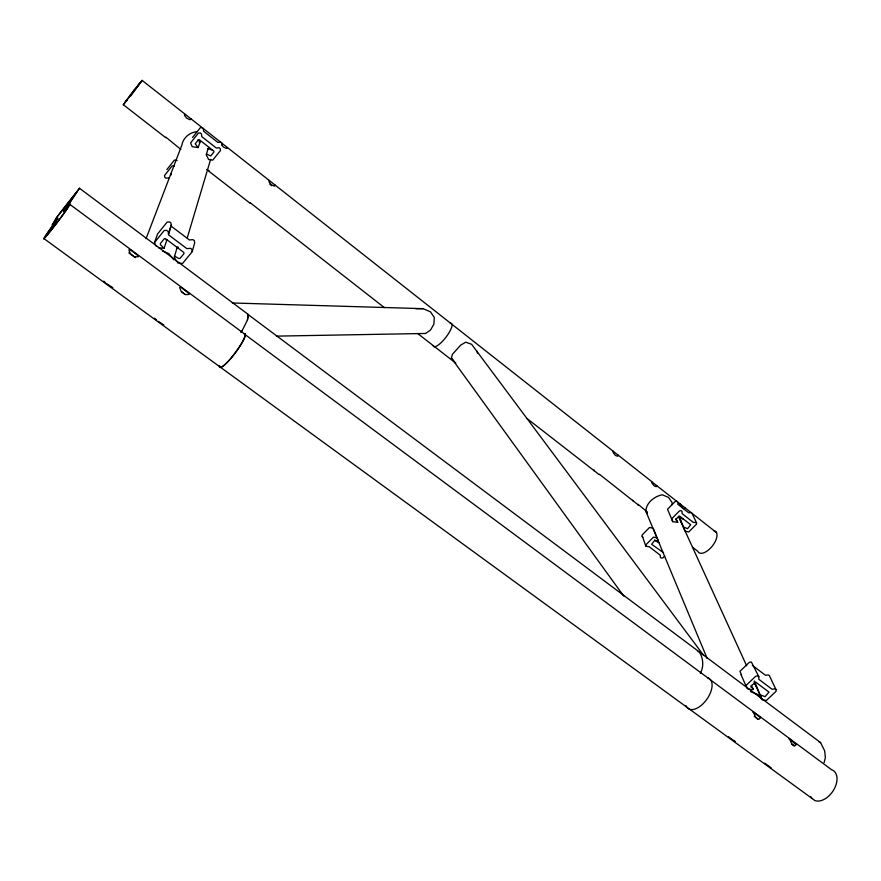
<?xml version="1.0" encoding="UTF-8"?>
<svg xmlns="http://www.w3.org/2000/svg" width="881" height="881" viewBox="0 0 881 881"><rect width="100%" height="100%" fill="white"/><g stroke="black" fill="none" stroke-linecap="round" stroke-linejoin="round"><path stroke-width="1.32" d="M752.363 665.364L765.413 675.231L768.375 674.912L769.355 675.65L776.04 689.669L776.007 691.376L766.393 700.461L763.298 700.087M221.825 145.134L223.389 147.028L226.461 148.449L227.562 147.645L269.157 180.396L269.09 181.993L271.414 184.801L274.376 186.144L275.39 185.296L612.934 451.039L613.308 452.834L615.478 455.444L617.669 456.27L618.088 455.103L612.934 451.039M384.369 307.634L250.292 202.806M134.264 89.917L142.149 80.402L184.647 113.858L184.47 115.4L186.827 118.274L189.988 119.75L191.166 118.99L221.814 143.063L222.067 144.924M180.869 149.44L165.859 137.161M247.407 320.067L248.211 314.605L247.539 314.616M79.477 188.248L66.339 208.07A21.871 0.881 -52.8 0 1 64.423 212.817A21.871 0.881 -52.8 0 1 44.854 237.881A21.871 0.881 -52.8 0 1 53.73 224.215L55.558 221.34L52.111 225.14L56.175 217.926L79.477 188.248L248.31 314.495L247.495 319.957L242.121 330.65M178.292 247.264L177.224 247.264L174.306 257.087L176.343 261.172M177.07 248.255L177.224 247.264M212.475 150.332L208.125 148.415L206.242 154.847L208.621 159.494L212.706 160.177L220.514 150.475L220.25 148.603L219.171 147.744L216.297 148.008L201.815 136.643L201.408 133.802L200.306 132.932L198.39 133.108L190.582 142.898L192.223 146.686L198.159 147.601L200.031 142.072L198.115 139.914M207.993 149.23L208.125 148.415M824.087 762.693L825.387 757.506L824.638 750.799L820.585 742.617L248.211 314.605M679.967 503.822L679.493 503.492L684.922 507.72L684.603 508.932L682.555 508.205L679.967 503.822L651.72 481.742M177.356 262.736L182.499 263.551L192.223 251.658L194.668 242.914L194.327 240.656L192.972 239.632L189.426 239.962L171.421 226.351L170.892 222.926L169.515 221.891L167.137 222.1L157.589 233.961L154.461 242.572L156.047 246.052M187.224 237.969L210.636 159.373M656.719 485.508L656.356 486.708L654.242 485.938L652.094 483.35L651.676 481.544L618.088 455.103M647.447 512.136L638.064 504.306M683.171 519.129L679.669 517.687L680.969 521.915M679.669 517.687L685.044 531.144L688.755 531.959L696.508 524.184L696.486 522.697L691.97 513.216M192.223 251.658L191.882 249.356L190.505 248.321L186.893 248.651L168.546 234.842L171.101 225.481M168.216 233.961L171.487 224.765M158.426 247.781L164.064 248.277L167.005 239.577L166.046 239.973M754.356 680.947L762.263 699.955M637.932 504.736L638.417 505.066L599.432 474.264M146.048 238.663L181.927 144.924C183.204 137.568 189.933 132.194 197.212 131.654M623.748 596.129L451.413 358.082L452.394 354.349L460.675 345.132L465.719 342.18L471.621 344.295L703.699 655.464M700.318 673.326C704.029 666.587 703.302 658.525 699.426 652.017L698.049 651.433M240.876 332.589L242.22 330.529M142.149 80.402L130.795 95.831M126.721 99.982L124.86 102.703L127.382 100.016M165.782 137.722L123.307 104.696L130.157 95.302M129.661 95.842L134.573 89.399M166.861 169.593L174.449 160.067L177.136 160.529M192.565 137.425L200.262 127.767L202.156 127.591M154.461 242.572L164.185 230.536L166.608 230.304L167.996 231.362L168.612 233.234M137.965 85.237L140.586 82.429L123.307 104.696M664.759 555.988L662.842 557.904L661.202 558.069L660.365 557.431L660.321 555.25L649.198 546.716L645.883 546.319L641.974 535.141L649.528 527.466L653.206 528.281L658.481 541.187L657.534 541.848L654.715 540.394L651.621 544.271L663.569 552.739M206.727 169.46L209.083 170.771M199.26 142.392L200.031 142.072M684.03 527.212L687.576 528.666L690.715 524.768L679.603 516.068L675.628 519.327L677.72 522.29L672.743 521.662L667.545 509.251L675.198 501.476L676.85 501.311M771.183 767.858L764.73 763.155M760.799 695.032L765.06 696.673L768.981 692.125L755.755 682.191L750.843 686.024L750.832 686.883L753.211 688.656L752.429 689.735L747.286 688.755L746.174 685.341L755.81 676.168L757.836 675.947L758.838 676.707L758.816 679.295L772.031 689.239L775.049 688.92L776.04 689.669M659.484 542.96L654.671 539.954M276.447 336.124L425.6 333.47L430.589 330.001L433.881 324.142L434.3 317.501L430.49 311.852L423.034 308.658L232.309 302.976M415.876 308.768L423.034 308.658M247.638 314.506L248.31 314.495M174.471 256.074L178.832 258.529L180.032 258.419L183.986 253.585L183.81 252.44L165.463 238.652L164.251 238.762L160.309 243.641L160.496 244.797L164.064 248.277M206.374 154.021L210.779 155.959L213.951 152.017L213.819 151.08L199.337 139.738L198.379 139.826L195.219 143.79L198.159 147.601M691.145 512.566L688.7 512.819L677.709 504.174M220.746 142.226L217.915 142.48L203.643 131.247L203.236 128.45M168.767 177.929L165.903 178.182L164.813 177.345L164.527 175.484L172.213 165.837L174.262 166.179M750.502 691.651L758.2 694.613L761.118 698.655M162.511 250.975L168.8 253.629L173.832 259.851M819.066 741.912L820.585 742.617M758.838 676.707L751.394 662.06L749.401 662.27L739.93 671.344L741.538 674.967M163.822 324.979L158.338 321.4M184.647 113.858L191.166 118.99M221.175 142.623L227.562 147.645M269.157 180.396L275.39 185.296M599.278 474.694L527.135 418.607M128.824 252.814L135.355 257.704M106.425 283.539L112.779 287.635M44.05 238.674L814.98 800.598A17.686 11.244 -55.4 0 0 834.241 788.958A17.686 11.244 -55.4 0 0 831.565 769.719L243.96 333.745A20.913 3.689 -53.2 0 1 234.434 353.92A20.913 3.689 -53.2 0 1 219.534 365.637M69.72 204.282L244.059 333.635A20.913 3.689 -53.2 0 1 237.738 349.405A20.913 3.689 -53.2 0 1 220.635 367.355M642.007 536.595L642.844 537.234M208.687 171.068L250.259 203.39M417.968 333.745L455.829 363.181M692.51 547.167L697.785 551.275A13.501 6.563 -51.5 0 0 712.564 545.757A13.501 6.563 -51.5 0 0 713.698 530.692M754.202 716.209L757.869 719.226M182.103 292.151L185.021 294.441M684.922 507.72L716.517 532.598M269.718 184.151L271.667 185.682M696.486 522.697L693.171 522.301L682.07 513.579L682.037 511.343L681.189 510.683L679.526 510.859L671.774 518.7L672.743 521.662M728.488 736.736L735.294 741.703L734.633 741.108M791.843 744.17L793.715 745.778M154.472 318.162L156.355 319.814M103.749 281.182L105.533 282.757M454.893 362.3L451.413 358.082M755.81 685.814L754.554 682.94M657.226 537.928L653.504 537.113L645.85 544.854L645.883 546.319M672.126 504.582L672.093 502.511L668.47 497.369L662.292 494.803C654.572 496.168 645.707 503.073 645.938 511.487L647.392 513.524M678.348 516.222L746.648 665.783M754.048 681.982L762.021 699.426M676.112 518.733L677.72 522.29M751.713 685.903L753.299 689.416M741.02 674.725L746.24 686.42M645.938 511.487L707.19 658.503M476.72 350.825L477.623 353.402M632.745 500.177L632.888 500.815M677.676 501.972L677.907 503.161M593.992 470.036L594.113 470.685M171.057 173.953L171.2 174.879M450.235 323.294A14.57 4.02 -52.1 0 1 445.984 337.181A14.57 4.02 -52.1 0 1 433.133 345.539M707.619 677.753A18.369 9.9 -54.7 0 1 705.989 700.439A18.369 9.9 -54.7 0 1 686.013 705.67M812.051 798.615A17.686 11.244 -55.4 0 1 810.718 796.567M189.085 293.593L188.997 294.463L185.406 294.628L181.233 291.545L179.647 287.525L180.638 287.074L189.085 293.593M789.706 739.291L791.722 743.861L794.596 745.998L796.083 744.786L788.77 738.388L789.706 739.291M138.317 255.942L138.207 256.767L134.529 256.823L130.366 253.75L128.89 249.852L130.036 249.532L138.317 255.942M753.541 712.465L755.557 717.178L758.585 719.425L760.237 718.224L759.984 717.244L752.649 711.584L753.541 712.465M63.873 210.933L63.608 211.671L64.798 210.262A18.248 0.738 -52.8 0 1 63.179 214.248A18.248 0.738 -52.8 0 1 46.858 235.15A18.248 0.738 -52.8 0 1 54.259 223.763L57.628 218.94L57.904 218.169L54.303 222.254L57.628 216.297L76.889 191.794L63.873 210.933"/></g></svg>
